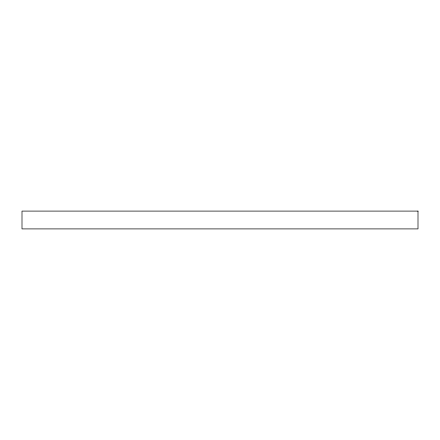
<?xml version="1.0" encoding="UTF-8"?>
<svg xmlns="http://www.w3.org/2000/svg" width="440" height="440" viewBox="0 0 440 440"><rect width="100%" height="100%" fill="white"/><g stroke="black" fill="none" stroke-linecap="round" stroke-linejoin="round"><path stroke-width="0.66" d="M418 211.09L22 211.09L22 228.91L418 228.91L418 211.09"/></g></svg>
